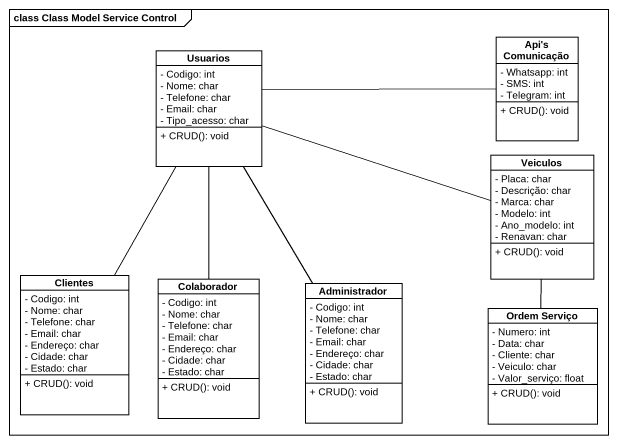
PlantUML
@startuml
mainframe class Class Model Service Control
hide circle
hide empty members
skinparam classAttributeIconSize 0
class "Api's Comunicação" as Api_s_Comunicação {
  - Whatsapp: int
  - SMS: int
  - Telegram: int
  + CRUD(): void
}
class Usuarios {
  - Codigo: int
  - Nome: char
  - Telefone: char
  - Email: char
  - Tipo_acesso: char
  + CRUD(): void
}
class Veiculos {
  - Placa: char
  - Descrição: char
  - Marca: char
  - Modelo: int
  - Ano_modelo: int
  - Renavan: char
  + CRUD(): void
}
class Clientes {
  - Codigo: int
  - Nome: char
  - Telefone: char
  - Email: char
  - Endereço: char
  - Cidade: char
  - Estado: char
  + CRUD(): void
}
class Colaborador {
  - Codigo: int
  - Nome: char
  - Telefone: char
  - Email: char
  - Endereço: char
  - Cidade: char
  - Estado: char
  + CRUD(): void
}
class Administrador {
  - Codigo: int
  - Nome: char
  - Telefone: char
  - Email: char
  - Endereço: char
  - Cidade: char
  - Estado: char
  + CRUD(): void
}
class "Ordem Serviço" as Ordem_Serviço {
  - Numero: int
  - Data: char
  - Cliente: char
  - Veiculo: char
  - Valor_serviço: float
  + CRUD(): void
}
Usuarios -right- Api_s_Comunicação
Usuarios -right- Veiculos
Usuarios -- Clientes
Usuarios -- Colaborador
Usuarios -- Administrador
Veiculos -- Ordem_Serviço
@enduml
